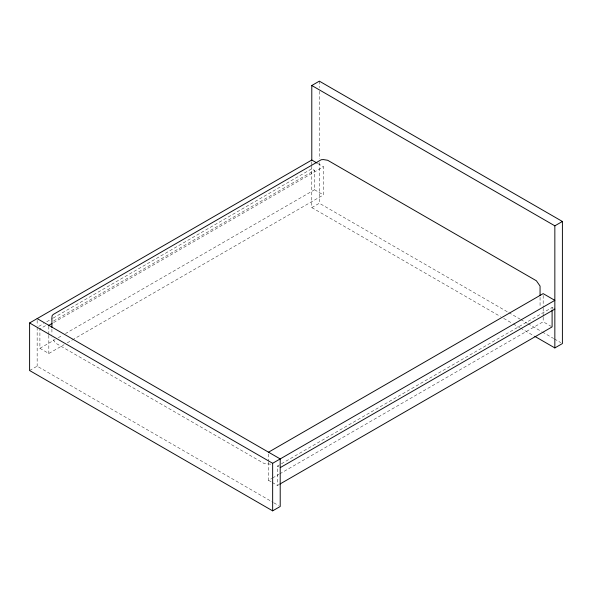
<?xml version="1.0" encoding="UTF-8"?>
<svg xmlns="http://www.w3.org/2000/svg" width="592" height="592" viewBox="0 0 592 592"><rect width="100%" height="100%" fill="white"/><g stroke="black" fill="none" stroke-linecap="round" stroke-linejoin="round"><path stroke-width="0.44" stroke-dasharray="2.96 2.22" d="M38.754 326.392L43.556 323.617M46.761 321.767L52.362 318.533M53.169 318.074L311.792 168.757L314.537 170.341L314.537 189.766L65.52 333.533M45.503 325.667L39.901 328.9L39.901 348.325L48.825 353.476L64.04 344.699M53.509 321.042L314.537 170.341M53.628 322.559L323.461 166.774L323.461 194.916L73.645 339.149M39.901 348.325L55.115 339.542M58.312 337.692L62.315 335.383M67.244 342.849L72.846 339.608M29.6 370.525L37.155 366.167L273.016 502.334M311.792 166.137L311.792 207.6L319.347 203.241L508.032 312.184M279.061 484.559L277.463 485.484L277.463 466.059L280.667 464.209M281.466 463.743L552.099 307.5L553.476 308.291M268.539 462.167L268.539 480.327L271.735 478.477M272.542 478.018L278.943 474.318M279.742 473.859L543.175 321.767L551.359 326.488M270.736 464.158L264.306 463.617L55.604 343.123L51.918 337.825M318.015 163.629L323.461 166.774M314.537 189.766L323.461 194.916M508.831 312.643L520.028 319.103M520.827 319.569L527.22 323.262M528.02 323.72L541.613 331.564M542.413 332.031L553.609 338.491M554.408 338.957L560.802 342.65M311.792 207.6L500.477 316.542M503.681 318.385L512.472 323.461M513.271 323.928L519.665 327.62M520.464 328.079L534.058 335.93M277.463 466.059L278.832 466.851M268.539 480.327L271.513 482.043M272.253 482.473L277.463 485.484M273.815 502.8L278.61 505.568M552.099 307.5L552.099 309.35M543.175 295.438L543.175 307.241M543.175 308.151L543.175 316.32M543.175 317.231L543.175 321.767M540.059 297.339L540.059 306.878M319.347 81.148L319.347 87.623M319.347 91.323L319.347 158.841M319.347 162.541L319.347 203.241M311.792 161.779L311.792 165.264M268.539 453.997L268.539 461.264M51.918 329.152L51.918 334.354M48.825 326.244L48.825 334.413M48.825 335.324L48.825 353.476M37.155 320.339L37.155 325.57M37.155 327.317L37.155 366.167"/><path stroke-width="0.89" d="M37.155 318.592L280.208 458.926L280.208 506.493L272.653 510.852L29.6 370.525L29.6 322.958L311.792 160.032L311.792 85.507L319.347 81.148L562.4 221.475L562.4 343.567L554.845 347.933L534.857 336.389M48.825 325.334L52.029 323.484M311.792 85.507L554.845 225.833L562.4 221.475M268.539 452.184L543.175 293.625L554.845 300.359L272.653 463.284L29.6 322.958M280.208 467.643L554.845 309.083M279.861 484.093L552.099 326.917L552.099 310.267M311.792 160.032L317.238 163.177M554.845 225.833L554.845 347.933M540.059 295.6L540.059 286.062L536.374 280.763L327.672 160.269L323.373 159.574L321.241 159.729L53.465 314.322L52.244 315.41L51.918 317.009L51.918 327.413M272.653 463.284L272.653 510.852"/></g></svg>
